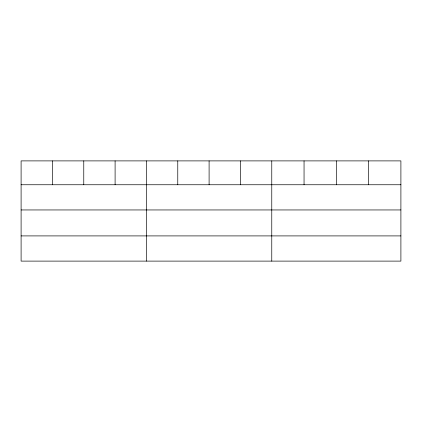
<?xml version="1.0" encoding="UTF-8"?>
<svg xmlns="http://www.w3.org/2000/svg" width="422" height="422" viewBox="0 0 422 422"><rect width="100%" height="100%" fill="white"/><g stroke="black" fill="none" stroke-linecap="round" stroke-linejoin="round"><path stroke-width="0.63" d="M400.9 209.95L400.9 160.893L21.1 160.893L21.1 261.107L400.9 261.107L400.9 209.95L21.1 209.95M21.1 184.752L400.9 184.752M21.1 235.909L400.9 235.909M368.617 160.893L368.617 184.752M336.334 160.893L336.334 184.752M304.051 160.893L304.051 184.752M271.768 160.893L271.768 261.107M240.434 160.893L240.434 184.752M209.101 160.893L209.101 184.752M177.767 160.893L177.767 184.752M146.434 160.893L146.434 261.107M115.1 160.893L115.1 184.752M83.767 160.893L83.767 184.752M52.434 160.893L52.434 184.752"/></g></svg>
